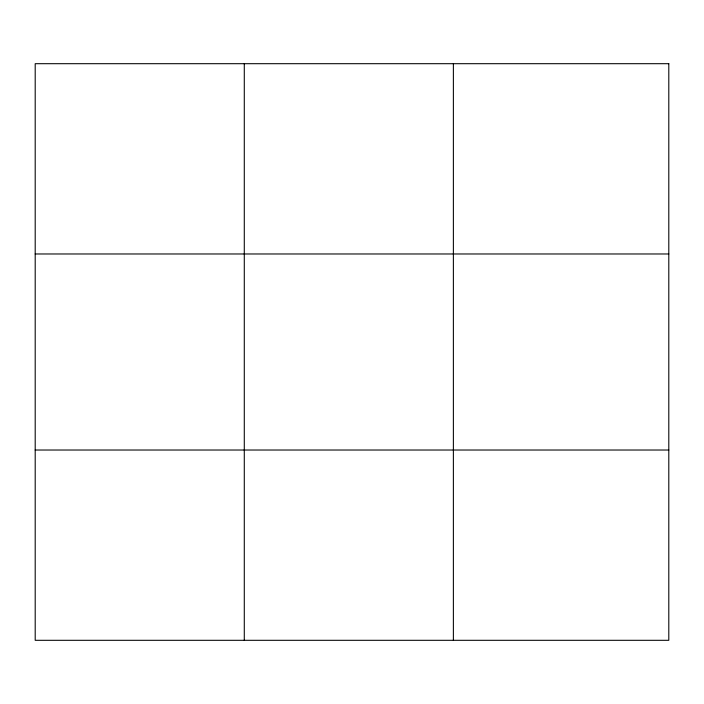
<?xml version="1.0" encoding="UTF-8"?>
<svg xmlns="http://www.w3.org/2000/svg" width="704" height="704" viewBox="0 0 704 704"><rect width="100%" height="100%" fill="white"/><g stroke="black" fill="none" stroke-linecap="round" stroke-linejoin="round"><path stroke-width="1.06" d="M244.288 640.306L244.288 63.694M453.376 640.306L453.376 63.694M35.2 253.977L668.8 253.977M35.2 450.023L668.8 450.023M668.8 63.694L668.8 640.306L35.2 640.306L35.2 63.694L668.8 63.694"/></g></svg>
